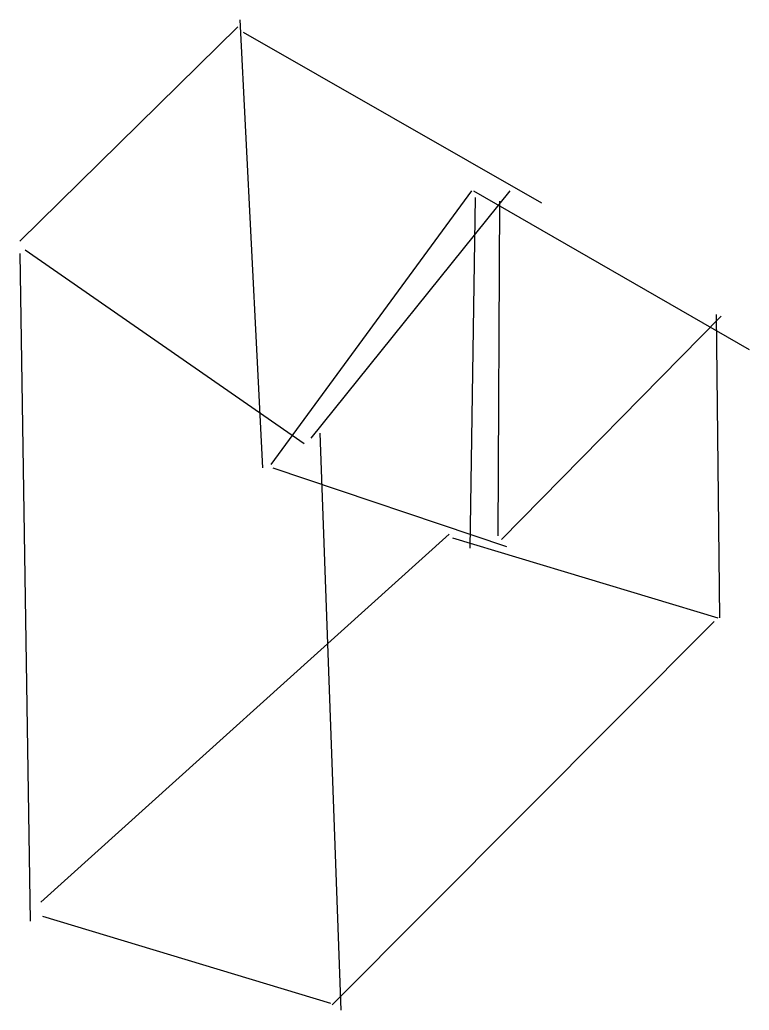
# Model space of a CAD drawing. Header units: metres. Extents: x -96 to 63, y -132 to 84.
import ezdxf

# ---------------------------------------------------------------- set-up
doc = ezdxf.new("R2010")
doc.units = ezdxf.units.M

msp = doc.modelspace()

# ---------------------------------------------------------------- linework, layer by layer
at = {"color": 0, "linetype": 'CONTINUOUS'}
for p, q in [((-95.617666, 35.698107), (-48.062461, 82.492429)), ((-47.682019, 84.014196), (-42.736278, -13.759306)), ((-46.921136, 81.351104), (18.134385, 44.067823)), ((-40.834069, -12.998423), (2.916719, 46.730915)), ((-32.083912, -7.291798), (11.286435, 46.730915)), ((3.297161, 46.730915), (63.40694, 12.110726)), ((3.677603, 45.209148), (2.536278, -31.259621)), ((9.003785, 44.448265), (8.623344, -28.59653)), ((-95.617666, 33.035016), (-93.335016, -112.674132)), ((-94.476341, 33.795899), (-33.605678, -8.433123)), ((56.178549, 19.719558), (56.939432, -46.477287)), ((9.384227, -29.357413), (57.319874, 19.339117)), ((-30.181703, -6.150473), (-25.616404, -132.076656)), ((-40.453628, -13.759306), (10.525552, -30.87918)), ((-2.029022, -28.216088), (-91.052366, -108.489274)), ((-1.268139, -28.976972), (56.558991, -46.477287)), ((-27.518612, -130.935331), (55.798107, -47.23817)), ((-90.671924, -111.532808), (-27.899054, -130.55489))]:
    msp.add_line(p, q, dxfattribs=at)

doc.saveas('drawing.dxf')
